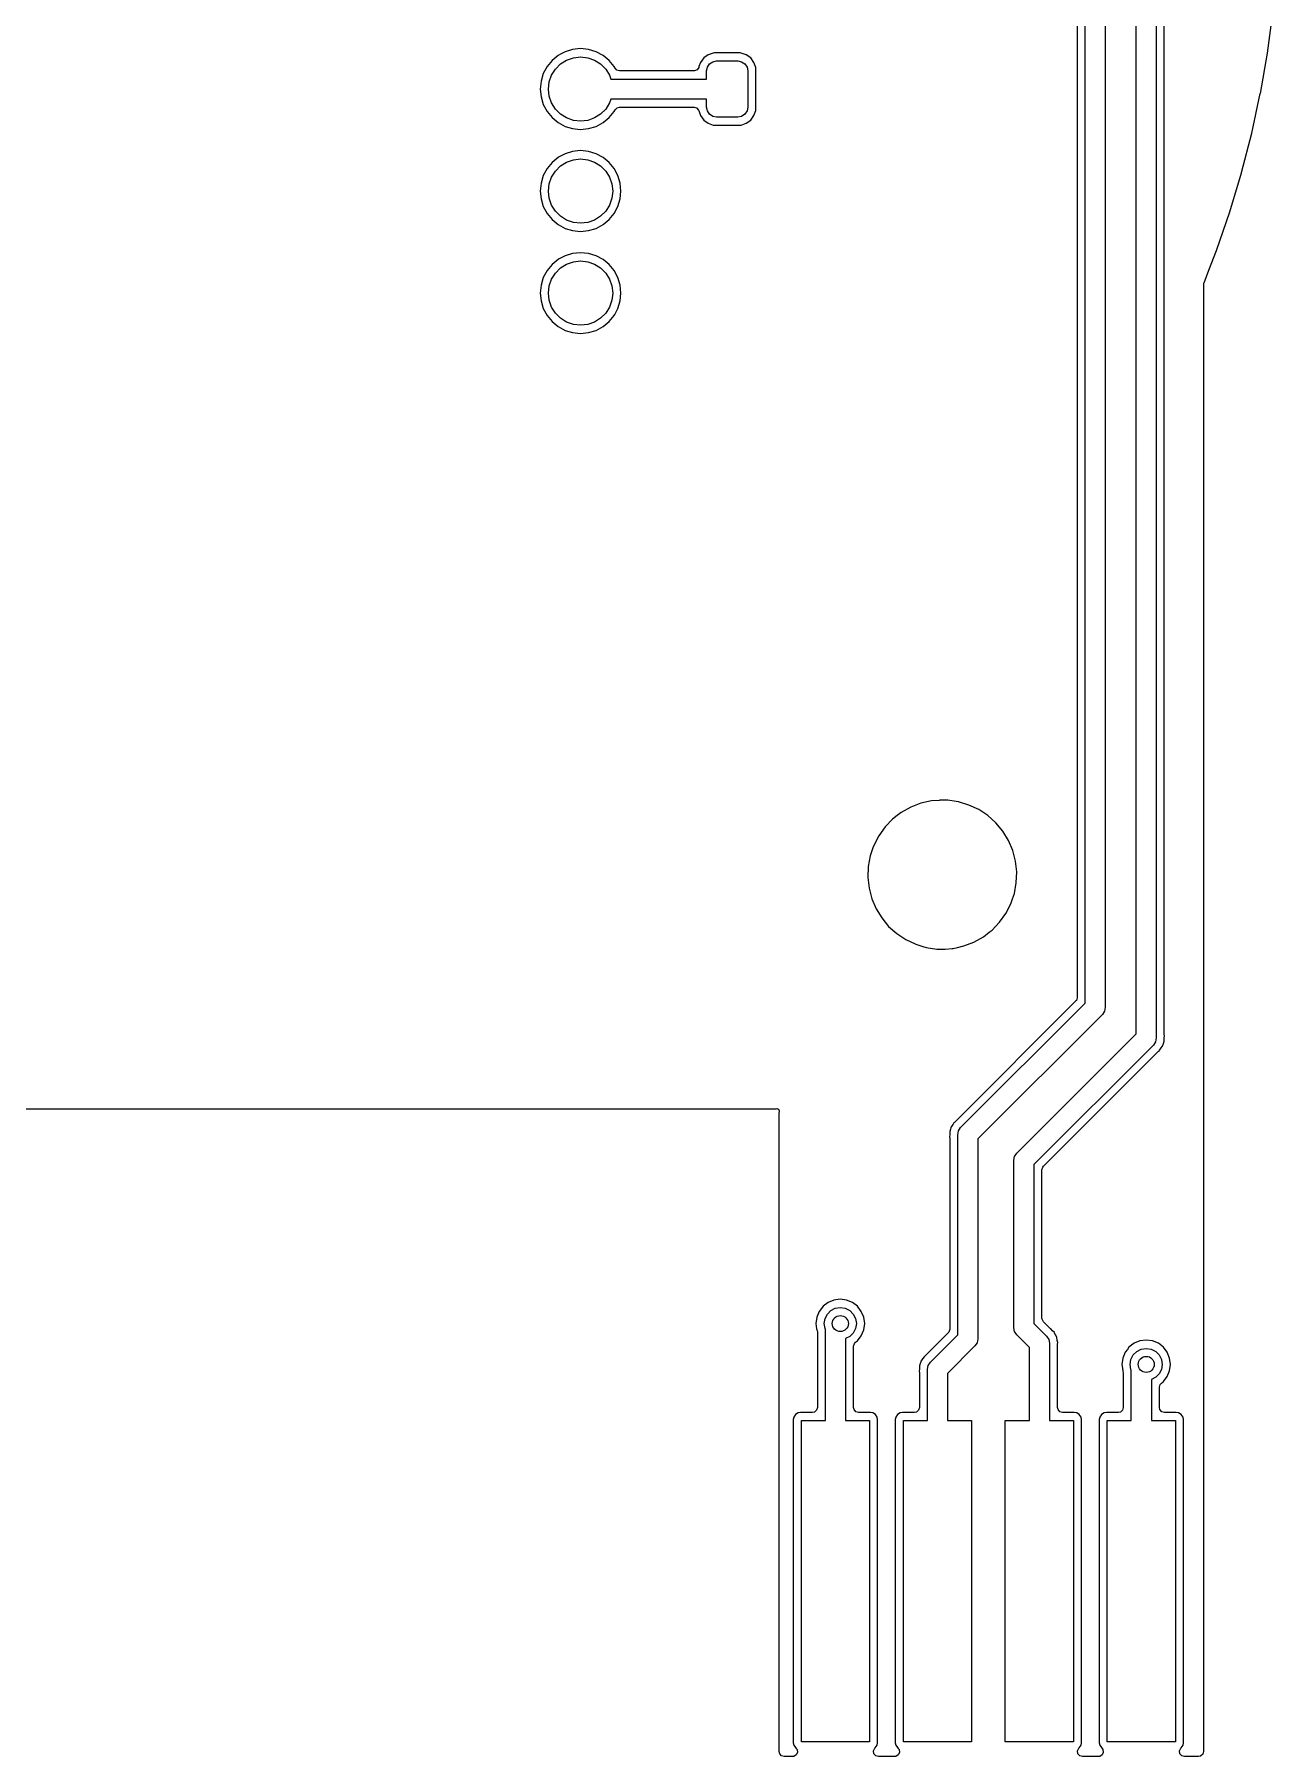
# Model space of a CAD drawing. Extents: x -3.95 to 1.03, y -1.83 to 1.03.
# Drawn here: x -2.69 to -1.476, y -1.834 to -0.147 of the extents above; entities that cross this region are included whole.
import ezdxf

# ---------------------------------------------------------------- set-up
doc = ezdxf.new("R2010")
doc.units = 0
doc.header["$MEASUREMENT"] = 0
doc.layers.add('BLACK', color=7, linetype='CONTINUOUS')

msp = doc.modelspace()

# ---------------------------------------------------------------- linework, layer by layer
at = {"layer": 'BLACK', "linetype": 'CONTINUOUS'}
for p, q in [((-1.6402, 0.0141), (-1.6402, -1.1)), ((-1.6098, -1.1259), (-1.6098, 0.0141)), ((-1.6677, -0.0153), (-1.6677, -1.0906)), ((-1.6598, -1.0959), (-1.6598, -0.0026)), ((-1.5902, -0.0026), (-1.5902, -1.13)), ((-1.5823, -1.127), (-1.5823, -0.0153)), ((-1.4761, -0.1253), (-1.4815, -0.1648)), ((-2.1767, -0.1671), (-2.1827, -0.172)), ((-2.1745, -0.1659), (-2.1767, -0.1671)), ((-2.1699, -0.1634), (-2.1745, -0.1659)), ((-2.1625, -0.1612), (-2.1699, -0.1634)), ((-2.1547, -0.1604), (-2.1625, -0.1612)), ((-2.1617, -0.1693), (-2.1547, -0.1685)), ((-2.147, -0.1612), (-2.1547, -0.1604)), ((-2.1547, -0.1685), (-2.1477, -0.1693)), ((-2.1396, -0.1634), (-2.147, -0.1612)), ((-2.1327, -0.1671), (-2.1396, -0.1634)), ((-2.1267, -0.172), (-2.1327, -0.1671)), ((-2.0296, -0.1664), (-2.0339, -0.1696)), ((-2.0246, -0.1647), (-2.0296, -0.1664)), ((-2.0235, -0.1646), (-2.0246, -0.1647)), ((-2.0234, -0.1645), (-2.0235, -0.1646)), ((-2.0235, -0.1646), (-2.0235, -0.1646)), ((-1.9985, -0.1645), (-2.0234, -0.1645)), ((-1.9983, -0.1646), (-1.9985, -0.1645)), ((-1.9973, -0.1647), (-1.9983, -0.1646)), ((-1.9983, -0.1646), (-1.9983, -0.1646)), ((-1.9922, -0.1664), (-1.9973, -0.1647)), ((-1.9879, -0.1696), (-1.9922, -0.1664)), ((-1.4815, -0.165), (-1.4884, -0.2043)), ((-1.4815, -0.1648), (-1.4815, -0.165)), ((-2.1913, -0.1849), (-2.1935, -0.1923)), ((-2.1876, -0.178), (-2.1913, -0.1849)), ((-2.1827, -0.172), (-2.1876, -0.178)), ((-2.1831, -0.1863), (-2.1793, -0.1804)), ((-2.1793, -0.1804), (-2.1744, -0.1754)), ((-2.1744, -0.1754), (-2.1684, -0.1716)), ((-2.1684, -0.1716), (-2.1617, -0.1693)), ((-2.1477, -0.1693), (-2.1411, -0.1716)), ((-2.1411, -0.1716), (-2.1351, -0.1754)), ((-2.1351, -0.1754), (-2.1301, -0.1804)), ((-2.1301, -0.1804), (-2.1263, -0.1863)), ((-2.1218, -0.178), (-2.1267, -0.172)), ((-2.1209, -0.1797), (-2.1218, -0.178)), ((-2.1193, -0.1815), (-2.1209, -0.1797)), ((-2.1166, -0.1823), (-2.1193, -0.1815)), ((-2.0435, -0.1823), (-2.1166, -0.1823)), ((-2.0431, -0.1822), (-2.0435, -0.1823)), ((-2.0405, -0.1812), (-2.0431, -0.1822)), ((-2.0389, -0.179), (-2.0405, -0.1812)), ((-2.0386, -0.178), (-2.0389, -0.179)), ((-2.0371, -0.1739), (-2.0386, -0.178)), ((-2.0339, -0.1696), (-2.0371, -0.1739)), ((-2.0371, -0.1739), (-2.0371, -0.1739)), ((-2.0311, -0.1823), (-2.0303, -0.1785)), ((-2.0311, -0.1902), (-2.0311, -0.1823)), ((-2.0303, -0.1785), (-2.0282, -0.1753)), ((-2.0282, -0.1753), (-2.025, -0.1732)), ((-2.025, -0.1732), (-2.0213, -0.1724)), ((-2.0213, -0.1724), (-2.0006, -0.1724)), ((-2.0006, -0.1724), (-1.9968, -0.1732)), ((-1.9968, -0.1732), (-1.9936, -0.1753)), ((-1.9936, -0.1753), (-1.9915, -0.1785)), ((-1.9915, -0.1785), (-1.9908, -0.1823)), ((-1.9908, -0.1823), (-1.9908, -0.2177)), ((-1.9847, -0.1739), (-1.9879, -0.1696)), ((-1.983, -0.1789), (-1.9847, -0.1739)), ((-1.9829, -0.18), (-1.983, -0.1789)), ((-1.9829, -0.1801), (-1.9829, -0.18)), ((-1.9829, -0.18), (-1.9829, -0.18)), ((-1.9829, -0.2199), (-1.9829, -0.1801)), ((-2.1935, -0.1923), (-2.1943, -0.2)), ((-2.1943, -0.2), (-2.1935, -0.2077)), ((-2.1862, -0.2), (-2.1854, -0.193)), ((-2.1854, -0.207), (-2.1862, -0.2)), ((-2.1854, -0.193), (-2.1831, -0.1863)), ((-2.1263, -0.1863), (-2.125, -0.1902)), ((-2.125, -0.1902), (-2.0311, -0.1902)), ((-2.1935, -0.2077), (-2.1913, -0.2151)), ((-2.1913, -0.2151), (-2.1876, -0.222)), ((-2.1831, -0.2137), (-2.1854, -0.207)), ((-2.1793, -0.2196), (-2.1831, -0.2137)), ((-2.1263, -0.2137), (-2.1301, -0.2196)), ((-2.125, -0.2098), (-2.1263, -0.2137)), ((-2.0311, -0.2098), (-2.125, -0.2098)), ((-2.1209, -0.2203), (-2.119, -0.2184)), ((-2.119, -0.2184), (-2.1166, -0.2177)), ((-2.1166, -0.2177), (-2.0435, -0.2177)), ((-2.0435, -0.2177), (-2.0409, -0.2185)), ((-2.0409, -0.2185), (-2.0391, -0.2206)), ((-2.0311, -0.2177), (-2.0311, -0.2098)), ((-2.0303, -0.2215), (-2.0311, -0.2177)), ((-1.9908, -0.2177), (-1.9915, -0.2215)), ((-1.4885, -0.2045), (-1.4969, -0.2434)), ((-1.4884, -0.2043), (-1.4885, -0.2045)), ((-2.1876, -0.222), (-2.1827, -0.228)), ((-2.1827, -0.228), (-2.1767, -0.2329)), ((-2.1744, -0.2246), (-2.1793, -0.2196)), ((-2.1767, -0.2329), (-2.1699, -0.2366)), ((-2.1684, -0.2284), (-2.1744, -0.2246)), ((-2.1617, -0.2307), (-2.1684, -0.2284)), ((-2.1547, -0.2315), (-2.1617, -0.2307)), ((-2.1477, -0.2307), (-2.1547, -0.2315)), ((-2.1411, -0.2284), (-2.1477, -0.2307)), ((-2.1351, -0.2246), (-2.1411, -0.2284)), ((-2.1396, -0.2366), (-2.1327, -0.2329)), ((-2.1301, -0.2196), (-2.1351, -0.2246)), ((-2.1327, -0.2329), (-2.1267, -0.228)), ((-2.1267, -0.228), (-2.1218, -0.222)), ((-2.1218, -0.222), (-2.1209, -0.2203)), ((-2.0391, -0.2206), (-2.0389, -0.221)), ((-2.0389, -0.221), (-2.0389, -0.2211)), ((-2.0389, -0.2211), (-2.0389, -0.2211)), ((-2.0389, -0.2211), (-2.0371, -0.2261)), ((-2.0371, -0.2261), (-2.0371, -0.2261)), ((-2.0371, -0.2261), (-2.0339, -0.2304)), ((-2.0339, -0.2304), (-2.0296, -0.2336)), ((-2.0282, -0.2247), (-2.0303, -0.2215)), ((-2.0296, -0.2336), (-2.0296, -0.2336)), ((-2.0296, -0.2336), (-2.0296, -0.2336)), ((-2.0296, -0.2336), (-2.0246, -0.2353)), ((-2.025, -0.2268), (-2.0282, -0.2247)), ((-2.0213, -0.2276), (-2.025, -0.2268)), ((-2.0246, -0.2353), (-2.0234, -0.2355)), ((-2.0234, -0.2355), (-2.0233, -0.2355)), ((-2.0233, -0.2355), (-1.9986, -0.2355)), ((-2.0006, -0.2276), (-2.0213, -0.2276)), ((-1.9968, -0.2268), (-2.0006, -0.2276)), ((-1.9986, -0.2355), (-1.9985, -0.2355)), ((-1.9985, -0.2355), (-1.9973, -0.2353)), ((-1.9973, -0.2353), (-1.9922, -0.2336)), ((-1.9936, -0.2247), (-1.9968, -0.2268)), ((-1.9915, -0.2215), (-1.9936, -0.2247)), ((-1.9922, -0.2336), (-1.9879, -0.2304)), ((-1.9922, -0.2336), (-1.9922, -0.2336)), ((-1.9879, -0.2304), (-1.9847, -0.2261)), ((-1.9847, -0.2261), (-1.983, -0.2211)), ((-1.983, -0.2211), (-1.9829, -0.22)), ((-1.9829, -0.22), (-1.9829, -0.2199)), ((-1.9829, -0.22), (-1.9829, -0.22)), ((-2.1699, -0.2366), (-2.1625, -0.2388)), ((-2.1625, -0.2388), (-2.1547, -0.2396)), ((-2.1547, -0.2396), (-2.147, -0.2388)), ((-2.147, -0.2388), (-2.1396, -0.2366)), ((-1.4969, -0.2436), (-1.5069, -0.2822)), ((-1.4969, -0.2434), (-1.4969, -0.2436)), ((-2.1767, -0.2671), (-2.1827, -0.272)), ((-2.1758, -0.2666), (-2.1767, -0.2671)), ((-2.1699, -0.2634), (-2.1758, -0.2666)), ((-2.1625, -0.2612), (-2.1699, -0.2634)), ((-2.1684, -0.2716), (-2.1617, -0.2693)), ((-2.1547, -0.2604), (-2.1625, -0.2612)), ((-2.1617, -0.2693), (-2.1547, -0.2685)), ((-2.147, -0.2612), (-2.1547, -0.2604)), ((-2.1547, -0.2685), (-2.1477, -0.2693)), ((-2.1477, -0.2693), (-2.1411, -0.2716)), ((-2.1396, -0.2634), (-2.147, -0.2612)), ((-2.1327, -0.2671), (-2.1396, -0.2634)), ((-2.1267, -0.272), (-2.1327, -0.2671)), ((-2.1913, -0.2849), (-2.1935, -0.2923)), ((-2.1876, -0.278), (-2.1913, -0.2849)), ((-2.1827, -0.272), (-2.1876, -0.278)), ((-2.1854, -0.293), (-2.1831, -0.2863)), ((-2.1831, -0.2863), (-2.1793, -0.2804)), ((-2.1793, -0.2804), (-2.1744, -0.2754)), ((-2.1744, -0.2754), (-2.1684, -0.2716)), ((-2.1411, -0.2716), (-2.1351, -0.2754)), ((-2.1351, -0.2754), (-2.1301, -0.2804)), ((-2.1301, -0.2804), (-2.1263, -0.2863)), ((-2.1218, -0.278), (-2.1267, -0.272)), ((-2.1263, -0.2863), (-2.124, -0.293)), ((-2.1182, -0.2849), (-2.1218, -0.278)), ((-2.1159, -0.2923), (-2.1182, -0.2849)), ((-1.5069, -0.2824), (-1.5184, -0.3206)), ((-1.5069, -0.2822), (-1.5069, -0.2824)), ((-2.1935, -0.2923), (-2.1943, -0.3)), ((-2.1943, -0.3), (-2.1935, -0.3077)), ((-2.1862, -0.3), (-2.1854, -0.293)), ((-2.1854, -0.307), (-2.1862, -0.3)), ((-2.124, -0.293), (-2.1232, -0.3)), ((-2.1232, -0.3), (-2.124, -0.307)), ((-2.1151, -0.3), (-2.1159, -0.2923)), ((-2.1159, -0.3077), (-2.1151, -0.3)), ((-2.1935, -0.3077), (-2.1913, -0.3151)), ((-2.1913, -0.3151), (-2.1876, -0.322)), ((-2.1831, -0.3137), (-2.1854, -0.307)), ((-2.1793, -0.3196), (-2.1831, -0.3137)), ((-2.1744, -0.3246), (-2.1793, -0.3196)), ((-2.1301, -0.3196), (-2.1351, -0.3246)), ((-2.1263, -0.3137), (-2.1301, -0.3196)), ((-2.124, -0.307), (-2.1263, -0.3137)), ((-2.1218, -0.322), (-2.1182, -0.3151)), ((-2.1182, -0.3151), (-2.1159, -0.3077)), ((-2.1182, -0.3151), (-2.1182, -0.3151)), ((-1.5184, -0.3206), (-1.5184, -0.3208)), ((-2.1876, -0.322), (-2.1827, -0.328)), ((-2.1827, -0.328), (-2.1767, -0.3329)), ((-2.1767, -0.3329), (-2.1699, -0.3366)), ((-2.1684, -0.3284), (-2.1744, -0.3246)), ((-2.1699, -0.3366), (-2.1625, -0.3388)), ((-2.1617, -0.3307), (-2.1684, -0.3284)), ((-2.1547, -0.3315), (-2.1617, -0.3307)), ((-2.1477, -0.3307), (-2.1547, -0.3315)), ((-2.1411, -0.3284), (-2.1477, -0.3307)), ((-2.147, -0.3388), (-2.1396, -0.3366)), ((-2.1351, -0.3246), (-2.1411, -0.3284)), ((-2.1396, -0.3366), (-2.1327, -0.3329)), ((-2.1327, -0.3329), (-2.1267, -0.328)), ((-2.1267, -0.328), (-2.1218, -0.322)), ((-1.5184, -0.3208), (-1.5313, -0.3585)), ((-2.1625, -0.3388), (-2.1547, -0.3396)), ((-2.1547, -0.3396), (-2.147, -0.3388)), ((-2.1767, -0.3671), (-2.1827, -0.372)), ((-2.1758, -0.3666), (-2.1767, -0.3671)), ((-2.1699, -0.3634), (-2.1758, -0.3666)), ((-2.1625, -0.3612), (-2.1699, -0.3634)), ((-2.1684, -0.3716), (-2.1617, -0.3693)), ((-2.1547, -0.3604), (-2.1625, -0.3612)), ((-2.1617, -0.3693), (-2.1547, -0.3685)), ((-2.147, -0.3612), (-2.1547, -0.3604)), ((-2.1547, -0.3685), (-2.1477, -0.3693)), ((-2.1477, -0.3693), (-2.1411, -0.3716)), ((-2.1396, -0.3634), (-2.147, -0.3612)), ((-2.1327, -0.3671), (-2.1396, -0.3634)), ((-2.1267, -0.372), (-2.1327, -0.3671)), ((-1.5314, -0.3587), (-1.5389, -0.378)), ((-1.5313, -0.3585), (-1.5314, -0.3587)), ((-2.1913, -0.3849), (-2.1935, -0.3923)), ((-2.1876, -0.378), (-2.1913, -0.3849)), ((-2.1827, -0.372), (-2.1876, -0.378)), ((-2.1854, -0.393), (-2.1831, -0.3863)), ((-2.1831, -0.3863), (-2.1793, -0.3804)), ((-2.1793, -0.3804), (-2.1744, -0.3754)), ((-2.1744, -0.3754), (-2.1684, -0.3716)), ((-2.1411, -0.3716), (-2.1351, -0.3754)), ((-2.1351, -0.3754), (-2.1301, -0.3804)), ((-2.1301, -0.3804), (-2.1263, -0.3863)), ((-2.1218, -0.378), (-2.1267, -0.372)), ((-2.1263, -0.3863), (-2.124, -0.393)), ((-2.1182, -0.3849), (-2.1218, -0.378)), ((-2.1159, -0.3923), (-2.1182, -0.3849)), ((-1.5389, -0.378), (-1.5436, -0.3902)), ((-2.1935, -0.3923), (-2.1943, -0.4)), ((-2.1943, -0.4), (-2.1935, -0.4077)), ((-2.1862, -0.4), (-2.1854, -0.393)), ((-2.1854, -0.407), (-2.1862, -0.4)), ((-2.124, -0.393), (-2.1232, -0.4)), ((-2.1232, -0.4), (-2.124, -0.407)), ((-2.1151, -0.4), (-2.1159, -0.3923)), ((-2.1159, -0.4077), (-2.1151, -0.4)), ((-1.5437, -0.3906), (-1.5438, -0.3907)), ((-1.5438, -0.3907), (-1.5438, -0.3907)), ((-1.5438, -0.3907), (-1.5438, -0.3907)), ((-1.5438, -0.3907), (-1.5437, -0.391)), ((-1.5436, -0.3903), (-1.5437, -0.3906)), ((-1.5437, -0.3906), (-1.5437, -0.3906)), ((-1.5437, -0.391), (-1.5437, -0.3911)), ((-1.5437, -0.3911), (-1.5437, -1.8295)), ((-1.5436, -0.3902), (-1.5436, -0.3903)), ((-2.1935, -0.4077), (-2.1913, -0.4151)), ((-2.1913, -0.4151), (-2.1876, -0.422)), ((-2.1831, -0.4137), (-2.1854, -0.407)), ((-2.1793, -0.4196), (-2.1831, -0.4137)), ((-2.1744, -0.4246), (-2.1793, -0.4196)), ((-2.1301, -0.4196), (-2.1351, -0.4246)), ((-2.1263, -0.4137), (-2.1301, -0.4196)), ((-2.124, -0.407), (-2.1263, -0.4137)), ((-2.1218, -0.422), (-2.1213, -0.4211)), ((-2.1213, -0.4211), (-2.1182, -0.4151)), ((-2.1182, -0.4151), (-2.1159, -0.4077)), ((-2.1876, -0.422), (-2.1827, -0.428)), ((-2.1827, -0.428), (-2.1767, -0.4329)), ((-2.1767, -0.4329), (-2.1699, -0.4366)), ((-2.1684, -0.4284), (-2.1744, -0.4246)), ((-2.1699, -0.4366), (-2.1625, -0.4388)), ((-2.1617, -0.4307), (-2.1684, -0.4284)), ((-2.1625, -0.4388), (-2.1547, -0.4396)), ((-2.1547, -0.4315), (-2.1617, -0.4307)), ((-2.1477, -0.4307), (-2.1547, -0.4315)), ((-2.1547, -0.4396), (-2.147, -0.4388)), ((-2.1411, -0.4284), (-2.1477, -0.4307)), ((-2.147, -0.4388), (-2.1396, -0.4366)), ((-2.1351, -0.4246), (-2.1411, -0.4284)), ((-2.1396, -0.4366), (-2.1327, -0.4329)), ((-2.1327, -0.4329), (-2.1267, -0.428)), ((-2.1267, -0.428), (-2.1218, -0.422)), ((-1.8403, -0.9091), (-1.8443, -0.9122)), ((-1.831, -0.9039), (-1.8403, -0.9091)), ((-1.8211, -0.9), (-1.831, -0.9039)), ((-1.8106, -0.8977), (-1.8211, -0.9)), ((-1.8211, -0.9), (-1.8211, -0.9)), ((-1.8211, -0.9), (-1.8211, -0.9)), ((-1.8028, -0.8972), (-1.8106, -0.8977)), ((-1.8027, -0.8971), (-1.8028, -0.8972)), ((-1.8028, -0.8972), (-1.8028, -0.8972)), ((-1.7947, -0.8971), (-1.8027, -0.8971)), ((-1.7863, -0.8984), (-1.7947, -0.8971)), ((-1.7841, -0.8987), (-1.7863, -0.8984)), ((-1.7739, -0.9018), (-1.7841, -0.8987)), ((-1.7643, -0.9063), (-1.7739, -0.9018)), ((-1.7553, -0.9122), (-1.7643, -0.9063)), ((-1.8561, -0.9233), (-1.8623, -0.9319)), ((-1.8487, -0.9156), (-1.8561, -0.9233)), ((-1.8443, -0.9122), (-1.8487, -0.9156)), ((-1.8487, -0.9156), (-1.8487, -0.9156)), ((-1.8487, -0.9156), (-1.8487, -0.9156)), ((-1.7474, -0.9193), (-1.7553, -0.9122)), ((-1.7406, -0.9275), (-1.7474, -0.9193)), ((-1.735, -0.9366), (-1.7406, -0.9275)), ((-1.868, -0.9436), (-1.8707, -0.9515)), ((-1.8672, -0.9414), (-1.868, -0.9436)), ((-1.8623, -0.9319), (-1.8672, -0.9414)), ((-1.7309, -0.9464), (-1.735, -0.9366)), ((-1.8726, -0.962), (-1.873, -0.9727)), ((-1.8716, -0.9567), (-1.8726, -0.962)), ((-1.8707, -0.9515), (-1.8716, -0.9567)), ((-1.7282, -0.9567), (-1.7309, -0.9464)), ((-1.727, -0.9673), (-1.7282, -0.9567)), ((-1.873, -0.9727), (-1.8718, -0.9833)), ((-1.7293, -0.9885), (-1.7274, -0.978)), ((-1.7274, -0.978), (-1.727, -0.9673)), ((-1.8718, -0.9833), (-1.8691, -0.9936)), ((-1.8691, -0.9936), (-1.865, -1.0034)), ((-1.7328, -0.9986), (-1.7311, -0.9936)), ((-1.7311, -0.9936), (-1.7293, -0.9885)), ((-1.865, -1.0034), (-1.8594, -1.0125)), ((-1.8594, -1.0125), (-1.8526, -1.0207)), ((-1.7438, -1.0167), (-1.7376, -1.008)), ((-1.7376, -1.008), (-1.7328, -0.9986)), ((-1.8526, -1.0207), (-1.8446, -1.0278)), ((-1.8446, -1.0278), (-1.8357, -1.0337)), ((-1.7597, -1.0309), (-1.7539, -1.0265)), ((-1.7539, -1.0265), (-1.7512, -1.0244)), ((-1.7512, -1.0244), (-1.7477, -1.0207)), ((-1.7477, -1.0207), (-1.7438, -1.0167)), ((-1.8357, -1.0337), (-1.8267, -1.0379)), ((-1.8267, -1.0379), (-1.8261, -1.0382)), ((-1.8261, -1.0382), (-1.8192, -1.0403)), ((-1.8192, -1.0403), (-1.8159, -1.0413)), ((-1.8159, -1.0413), (-1.8053, -1.0429)), ((-1.8053, -1.0429), (-1.8053, -1.0429)), ((-1.8053, -1.0429), (-1.7974, -1.0429)), ((-1.7974, -1.0429), (-1.7973, -1.0429)), ((-1.7973, -1.0429), (-1.7902, -1.0423)), ((-1.7902, -1.0423), (-1.7894, -1.0423)), ((-1.7894, -1.0423), (-1.785, -1.0413)), ((-1.785, -1.0413), (-1.779, -1.0399)), ((-1.779, -1.0399), (-1.769, -1.0361)), ((-1.769, -1.0361), (-1.7597, -1.0309)), ((-1.6692, -1.0941), (-1.7866, -1.2116)), ((-1.782, -1.218), (-1.6598, -1.0959)), ((-1.6685, -1.0933), (-1.6692, -1.0941)), ((-1.6677, -1.0906), (-1.6685, -1.0933)), ((-1.643, -1.107), (-1.7652, -1.2291)), ((-1.6409, -1.1038), (-1.643, -1.107)), ((-1.6402, -1.1), (-1.6409, -1.1038)), ((-1.727, -1.243), (-1.6098, -1.1259)), ((-1.5902, -1.13), (-1.5909, -1.1338)), ((-1.5902, -1.13), (-1.5902, -1.13)), ((-1.5822, -1.1278), (-1.5823, -1.127)), ((-1.5823, -1.1302), (-1.5822, -1.1278)), ((-1.5823, -1.1304), (-1.5823, -1.1302)), ((-1.5823, -1.1329), (-1.5823, -1.1304)), ((-1.593, -1.137), (-1.7102, -1.2541)), ((-1.7008, -1.2559), (-1.5884, -1.1434)), ((-1.5909, -1.1338), (-1.593, -1.137)), ((-1.5884, -1.1434), (-1.5879, -1.1431)), ((-1.5879, -1.1431), (-1.587, -1.1423)), ((-1.587, -1.1423), (-1.5869, -1.1422)), ((-1.5869, -1.1422), (-1.5856, -1.1403)), ((-1.5856, -1.1403), (-1.5855, -1.1402)), ((-1.5855, -1.1402), (-1.584, -1.1382)), ((-1.584, -1.1382), (-1.5839, -1.138)), ((-1.5839, -1.138), (-1.5832, -1.1356)), ((-1.5832, -1.1356), (-1.5831, -1.1355)), ((-1.5831, -1.1355), (-1.5823, -1.1331)), ((-1.5823, -1.1331), (-1.5823, -1.1329)), ((-1.9632, -1.1999), (-3.1475, -1.1999)), ((-1.9624, -1.1997), (-1.9632, -1.1999)), ((-1.9619, -1.1997), (-1.9624, -1.1997)), ((-1.9614, -1.1999), (-1.9619, -1.1997)), ((-1.9619, -1.1997), (-1.9619, -1.1997)), ((-1.9603, -1.2003), (-1.9614, -1.1999)), ((-1.9614, -1.1999), (-1.9614, -1.1999)), ((-1.9597, -1.2019), (-1.9603, -1.2003)), ((-1.9599, -1.2032), (-1.9597, -1.2024)), ((-1.9599, -1.8295), (-1.9599, -1.2032)), ((-1.9597, -1.2024), (-1.9597, -1.2019)), ((-1.7895, -1.2148), (-1.791, -1.2168)), ((-1.7894, -1.2147), (-1.7895, -1.2148)), ((-1.7886, -1.2134), (-1.7894, -1.2147)), ((-1.7881, -1.2128), (-1.7886, -1.2134)), ((-1.7871, -1.2119), (-1.7881, -1.2128)), ((-1.7866, -1.2116), (-1.7871, -1.2119)), ((-1.7927, -1.2248), (-1.7928, -1.2272)), ((-1.7928, -1.2272), (-1.7927, -1.228)), ((-1.7919, -1.2195), (-1.7927, -1.2219)), ((-1.7927, -1.2219), (-1.7927, -1.2221)), ((-1.7927, -1.2221), (-1.7927, -1.2246)), ((-1.7927, -1.2246), (-1.7927, -1.2248)), ((-1.7927, -1.228), (-1.7927, -1.4156)), ((-1.7918, -1.2194), (-1.7919, -1.2195)), ((-1.7915, -1.2182), (-1.7918, -1.2194)), ((-1.7912, -1.2172), (-1.7915, -1.2182)), ((-1.7911, -1.217), (-1.7912, -1.2172)), ((-1.7912, -1.2172), (-1.7912, -1.2172)), ((-1.791, -1.2168), (-1.7911, -1.217)), ((-1.7848, -1.225), (-1.7841, -1.2212)), ((-1.7848, -1.4209), (-1.7848, -1.225)), ((-1.7841, -1.2212), (-1.782, -1.218)), ((-1.782, -1.218), (-1.782, -1.218)), ((-1.7652, -1.2291), (-1.7652, -1.425)), ((-1.7298, -1.25), (-1.7291, -1.2462)), ((-1.7291, -1.2462), (-1.727, -1.243)), ((-1.7298, -1.4141), (-1.7298, -1.25)), ((-1.7102, -1.2541), (-1.7102, -1.41)), ((-1.7023, -1.2594), (-1.7015, -1.2567)), ((-1.7023, -1.4047), (-1.7023, -1.2594)), ((-1.7015, -1.2567), (-1.7008, -1.2559)), ((-1.9206, -1.3981), (-1.923, -1.4038)), ((-1.9184, -1.3951), (-1.9206, -1.3981)), ((-1.9169, -1.3931), (-1.9184, -1.3951)), ((-1.9119, -1.3894), (-1.9169, -1.3931)), ((-1.915, -1.4051), (-1.9127, -1.4007)), ((-1.9127, -1.4007), (-1.9093, -1.3973)), ((-1.9062, -1.387), (-1.9119, -1.3894)), ((-1.9093, -1.3973), (-1.9049, -1.395)), ((-1.9, -1.3861), (-1.9062, -1.387)), ((-1.9049, -1.395), (-1.9, -1.3942)), ((-1.8938, -1.387), (-1.9, -1.3861)), ((-1.9, -1.3942), (-1.8951, -1.395)), ((-1.8951, -1.395), (-1.8907, -1.3973)), ((-1.8881, -1.3894), (-1.8938, -1.387)), ((-1.8907, -1.3973), (-1.8873, -1.4007)), ((-1.8831, -1.3931), (-1.8881, -1.3894)), ((-1.8873, -1.4007), (-1.885, -1.4051)), ((-1.8794, -1.3981), (-1.8831, -1.3931)), ((-1.877, -1.4038), (-1.8794, -1.3981)), ((-1.923, -1.4038), (-1.9239, -1.41)), ((-1.9239, -1.41), (-1.9232, -1.4152)), ((-1.9232, -1.4152), (-1.923, -1.4162)), ((-1.923, -1.4162), (-1.9228, -1.4167)), ((-1.9228, -1.4167), (-1.9225, -1.4185)), ((-1.9158, -1.41), (-1.915, -1.4051)), ((-1.915, -1.4149), (-1.9158, -1.41)), ((-1.9146, -1.4157), (-1.915, -1.4149)), ((-1.9146, -1.505), (-1.9146, -1.4157)), ((-1.885, -1.4149), (-1.8873, -1.4193)), ((-1.885, -1.4051), (-1.8842, -1.41)), ((-1.8842, -1.41), (-1.885, -1.4149)), ((-1.8794, -1.4219), (-1.877, -1.4162)), ((-1.8761, -1.41), (-1.877, -1.4038)), ((-1.877, -1.4162), (-1.8761, -1.41)), ((-1.7927, -1.4156), (-1.7935, -1.4183)), ((-1.7291, -1.4178), (-1.7298, -1.4141)), ((-1.7102, -1.41), (-1.6978, -1.4224)), ((-1.7022, -1.4057), (-1.7023, -1.4047)), ((-1.7008, -1.4082), (-1.7022, -1.4057)), ((-1.6975, -1.4115), (-1.7008, -1.4082)), ((-1.6943, -1.4147), (-1.6975, -1.4115)), ((-1.6937, -1.4151), (-1.6943, -1.4147)), ((-1.692, -1.417), (-1.6937, -1.4151)), ((-1.6919, -1.4171), (-1.692, -1.417)), ((-1.6901, -1.4189), (-1.6919, -1.4171)), ((-1.9225, -1.4185), (-1.9225, -1.4922)), ((-1.8907, -1.4227), (-1.8949, -1.4248)), ((-1.8949, -1.4248), (-1.8949, -1.505)), ((-1.8873, -1.4193), (-1.8907, -1.4227)), ((-1.887, -1.4322), (-1.8862, -1.4296)), ((-1.887, -1.4922), (-1.887, -1.4322)), ((-1.8862, -1.4296), (-1.8851, -1.4284)), ((-1.8851, -1.4284), (-1.8841, -1.4276)), ((-1.8841, -1.4276), (-1.8831, -1.4269)), ((-1.8831, -1.4269), (-1.8794, -1.4219)), ((-1.7942, -1.4191), (-1.8164, -1.4413)), ((-1.8117, -1.4478), (-1.7848, -1.4209)), ((-1.768, -1.432), (-1.7949, -1.4588)), ((-1.7935, -1.4183), (-1.7942, -1.4191)), ((-1.7659, -1.4288), (-1.768, -1.432)), ((-1.7652, -1.425), (-1.7659, -1.4288)), ((-1.727, -1.421), (-1.7291, -1.4178)), ((-1.7146, -1.4334), (-1.727, -1.421)), ((-1.7146, -1.505), (-1.7146, -1.4334)), ((-1.6978, -1.4224), (-1.6956, -1.4256)), ((-1.6956, -1.4256), (-1.6949, -1.4293)), ((-1.6949, -1.4293), (-1.6949, -1.4293)), ((-1.6949, -1.4293), (-1.6949, -1.505)), ((-1.69, -1.419), (-1.6901, -1.4189)), ((-1.6889, -1.4213), (-1.69, -1.419)), ((-1.6888, -1.4214), (-1.6889, -1.4213)), ((-1.6877, -1.4236), (-1.6888, -1.4214)), ((-1.6876, -1.4238), (-1.6877, -1.4236)), ((-1.6872, -1.4263), (-1.6876, -1.4238)), ((-1.6872, -1.4265), (-1.6872, -1.4263)), ((-1.6868, -1.4287), (-1.6872, -1.4265)), ((-1.687, -1.4301), (-1.6868, -1.4287)), ((-1.687, -1.4306), (-1.687, -1.4301)), ((-1.687, -1.4922), (-1.687, -1.4306)), ((-1.6169, -1.4331), (-1.6185, -1.4353)), ((-1.6119, -1.4293), (-1.6169, -1.4331)), ((-1.6062, -1.427), (-1.6119, -1.4293)), ((-1.6, -1.4262), (-1.6062, -1.427)), ((-1.6049, -1.435), (-1.6, -1.4343)), ((-1.5938, -1.427), (-1.6, -1.4262)), ((-1.6, -1.4343), (-1.5951, -1.435)), ((-1.5881, -1.4293), (-1.5938, -1.427)), ((-1.5831, -1.4331), (-1.5881, -1.4293)), ((-1.5794, -1.4381), (-1.5831, -1.4331)), ((-1.8216, -1.4493), (-1.8224, -1.4516)), ((-1.8212, -1.4479), (-1.8216, -1.4491)), ((-1.8216, -1.4491), (-1.8216, -1.4493)), ((-1.8209, -1.4469), (-1.8212, -1.4479)), ((-1.8208, -1.4467), (-1.8209, -1.4469)), ((-1.8209, -1.4469), (-1.8209, -1.4469)), ((-1.8207, -1.4465), (-1.8208, -1.4467)), ((-1.8193, -1.4445), (-1.8207, -1.4465)), ((-1.8191, -1.4444), (-1.8193, -1.4445)), ((-1.8179, -1.4425), (-1.8191, -1.4444)), ((-1.8168, -1.4417), (-1.8179, -1.4425)), ((-1.8164, -1.4413), (-1.8168, -1.4417)), ((-1.8146, -1.4547), (-1.8138, -1.451)), ((-1.8138, -1.451), (-1.8117, -1.4478)), ((-1.623, -1.4438), (-1.6239, -1.45)), ((-1.6239, -1.45), (-1.6236, -1.4518)), ((-1.6206, -1.4381), (-1.623, -1.4438)), ((-1.6185, -1.4353), (-1.6206, -1.4381)), ((-1.6158, -1.45), (-1.615, -1.4451)), ((-1.615, -1.4549), (-1.6158, -1.45)), ((-1.615, -1.4451), (-1.6127, -1.4407)), ((-1.6127, -1.4407), (-1.6093, -1.4373)), ((-1.6093, -1.4373), (-1.6049, -1.435)), ((-1.5951, -1.435), (-1.5907, -1.4373)), ((-1.5907, -1.4373), (-1.5873, -1.4407)), ((-1.5873, -1.4407), (-1.585, -1.4451)), ((-1.585, -1.4451), (-1.5842, -1.45)), ((-1.5842, -1.45), (-1.585, -1.4549)), ((-1.577, -1.4438), (-1.5794, -1.4381)), ((-1.5761, -1.45), (-1.577, -1.4438)), ((-1.577, -1.4562), (-1.5761, -1.45)), ((-1.8225, -1.4545), (-1.8226, -1.457)), ((-1.8226, -1.457), (-1.8225, -1.4577)), ((-1.8224, -1.4516), (-1.8225, -1.4518)), ((-1.8225, -1.4518), (-1.8225, -1.4543)), ((-1.8225, -1.4543), (-1.8225, -1.4545)), ((-1.8225, -1.4577), (-1.8225, -1.4922)), ((-1.8146, -1.505), (-1.8146, -1.4547)), ((-1.7949, -1.4588), (-1.7949, -1.505)), ((-1.6236, -1.4518), (-1.623, -1.4562)), ((-1.623, -1.4562), (-1.6228, -1.4567)), ((-1.6228, -1.4567), (-1.6225, -1.4585)), ((-1.6225, -1.4585), (-1.6225, -1.4922)), ((-1.6146, -1.4557), (-1.615, -1.4549)), ((-1.6146, -1.505), (-1.6146, -1.4557)), ((-1.5907, -1.4627), (-1.5949, -1.4648)), ((-1.5949, -1.4648), (-1.5949, -1.505)), ((-1.5873, -1.4593), (-1.5907, -1.4627)), ((-1.585, -1.4549), (-1.5873, -1.4593)), ((-1.5862, -1.4696), (-1.5851, -1.4684)), ((-1.5851, -1.4684), (-1.5833, -1.467)), ((-1.5833, -1.467), (-1.5831, -1.4669)), ((-1.5831, -1.4669), (-1.5794, -1.4619)), ((-1.5794, -1.4619), (-1.577, -1.4562)), ((-1.587, -1.4722), (-1.5862, -1.4696)), ((-1.587, -1.4922), (-1.587, -1.4722)), ((-1.9456, -1.5019), (-1.9461, -1.5042)), ((-1.9439, -1.4993), (-1.9456, -1.5019)), ((-1.9456, -1.5019), (-1.9456, -1.5019)), ((-1.9413, -1.4976), (-1.9439, -1.4993)), ((-1.939, -1.4971), (-1.9413, -1.4976)), ((-1.9273, -1.4971), (-1.939, -1.4971)), ((-1.9253, -1.4967), (-1.9273, -1.4971)), ((-1.9232, -1.4949), (-1.9253, -1.4967)), ((-1.9225, -1.4922), (-1.9232, -1.4949)), ((-1.8865, -1.4943), (-1.887, -1.4922)), ((-1.8847, -1.4964), (-1.8865, -1.4943)), ((-1.8821, -1.4971), (-1.8847, -1.4964)), ((-1.8705, -1.4971), (-1.8821, -1.4971)), ((-1.8682, -1.4976), (-1.8705, -1.4971)), ((-1.8705, -1.4971), (-1.8705, -1.4971)), ((-1.8656, -1.4993), (-1.8682, -1.4976)), ((-1.8638, -1.5019), (-1.8656, -1.4993)), ((-1.8634, -1.5042), (-1.8638, -1.5019)), ((-1.8456, -1.5019), (-1.8461, -1.5042)), ((-1.8439, -1.4993), (-1.8456, -1.5019)), ((-1.8456, -1.5019), (-1.8456, -1.5019)), ((-1.8413, -1.4976), (-1.8439, -1.4993)), ((-1.839, -1.4971), (-1.8413, -1.4976)), ((-1.8273, -1.4971), (-1.839, -1.4971)), ((-1.8253, -1.4967), (-1.8273, -1.4971)), ((-1.8232, -1.4949), (-1.8253, -1.4967)), ((-1.8225, -1.4922), (-1.8232, -1.4949)), ((-1.6865, -1.4943), (-1.687, -1.4922)), ((-1.6847, -1.4964), (-1.6865, -1.4943)), ((-1.6821, -1.4971), (-1.6847, -1.4964)), ((-1.6705, -1.4971), (-1.6821, -1.4971)), ((-1.6682, -1.4976), (-1.6705, -1.4971)), ((-1.6705, -1.4971), (-1.6705, -1.4971)), ((-1.6656, -1.4993), (-1.6682, -1.4976)), ((-1.6638, -1.5019), (-1.6656, -1.4993)), ((-1.6634, -1.5042), (-1.6638, -1.5019)), ((-1.6456, -1.5019), (-1.6461, -1.5042)), ((-1.6439, -1.4993), (-1.6456, -1.5019)), ((-1.6413, -1.4976), (-1.6439, -1.4993)), ((-1.639, -1.4971), (-1.6413, -1.4976)), ((-1.6273, -1.4971), (-1.639, -1.4971)), ((-1.6253, -1.4967), (-1.6273, -1.4971)), ((-1.6232, -1.4949), (-1.6253, -1.4967)), ((-1.6225, -1.4922), (-1.6232, -1.4949)), ((-1.5865, -1.4943), (-1.587, -1.4922)), ((-1.5848, -1.4964), (-1.5865, -1.4943)), ((-1.5821, -1.4971), (-1.5848, -1.4964)), ((-1.5705, -1.4971), (-1.5821, -1.4971)), ((-1.5682, -1.4976), (-1.5705, -1.4971)), ((-1.5705, -1.4971), (-1.5705, -1.4971)), ((-1.5656, -1.4993), (-1.5682, -1.4976)), ((-1.5638, -1.5019), (-1.5656, -1.4993)), ((-1.5634, -1.5042), (-1.5638, -1.5019)), ((-1.9461, -1.5042), (-1.9461, -1.8208)), ((-1.9382, -1.82), (-1.9382, -1.505)), ((-1.9382, -1.505), (-1.9146, -1.505)), ((-1.8949, -1.505), (-1.8713, -1.505)), ((-1.8713, -1.505), (-1.8713, -1.82)), ((-1.8634, -1.8208), (-1.8634, -1.5042)), ((-1.8461, -1.5042), (-1.8461, -1.8208)), ((-1.8382, -1.82), (-1.8382, -1.505)), ((-1.8382, -1.505), (-1.8146, -1.505)), ((-1.7949, -1.505), (-1.7713, -1.505)), ((-1.7713, -1.505), (-1.7713, -1.82)), ((-1.7382, -1.82), (-1.7382, -1.505)), ((-1.7382, -1.505), (-1.7146, -1.505)), ((-1.6949, -1.505), (-1.6713, -1.505)), ((-1.6713, -1.505), (-1.6713, -1.82)), ((-1.6634, -1.8208), (-1.6634, -1.5042)), ((-1.6461, -1.5042), (-1.6461, -1.8208)), ((-1.6382, -1.82), (-1.6382, -1.505)), ((-1.6382, -1.505), (-1.6146, -1.505)), ((-1.5949, -1.505), (-1.5713, -1.505)), ((-1.5713, -1.505), (-1.5713, -1.82)), ((-1.5634, -1.8208), (-1.5634, -1.5042)), ((-1.9461, -1.8208), (-1.9456, -1.8231)), ((-1.8713, -1.82), (-1.9382, -1.82)), ((-1.8638, -1.8231), (-1.8634, -1.8208)), ((-1.8461, -1.8208), (-1.8456, -1.8231)), ((-1.7713, -1.82), (-1.8382, -1.82)), ((-1.6713, -1.82), (-1.7382, -1.82)), ((-1.6638, -1.8231), (-1.6634, -1.8208)), ((-1.6461, -1.8208), (-1.6456, -1.8231)), ((-1.5713, -1.82), (-1.6382, -1.82)), ((-1.5638, -1.8231), (-1.5634, -1.8208)), ((-1.9594, -1.8316), (-1.9599, -1.8295)), ((-1.9576, -1.8336), (-1.9594, -1.8316)), ((-1.955, -1.8344), (-1.9576, -1.8336)), ((-1.9469, -1.8344), (-1.955, -1.8344)), ((-1.9456, -1.8342), (-1.9469, -1.8344)), ((-1.9456, -1.8231), (-1.9439, -1.8256)), ((-1.9433, -1.8328), (-1.9456, -1.8342)), ((-1.9439, -1.8256), (-1.9433, -1.8265)), ((-1.9433, -1.8265), (-1.9433, -1.8265)), ((-1.9433, -1.8265), (-1.9424, -1.8276)), ((-1.9421, -1.8303), (-1.9433, -1.8328)), ((-1.9424, -1.8276), (-1.9421, -1.8303)), ((-1.8674, -1.8288), (-1.8662, -1.8263)), ((-1.867, -1.8316), (-1.8674, -1.8288)), ((-1.8652, -1.8336), (-1.867, -1.8316)), ((-1.8662, -1.8263), (-1.8657, -1.8258)), ((-1.8657, -1.8258), (-1.8638, -1.8231)), ((-1.8625, -1.8344), (-1.8652, -1.8336)), ((-1.8469, -1.8344), (-1.8625, -1.8344)), ((-1.8456, -1.8342), (-1.8469, -1.8344)), ((-1.8456, -1.8231), (-1.8439, -1.8256)), ((-1.8433, -1.8328), (-1.8456, -1.8342)), ((-1.8439, -1.8256), (-1.8433, -1.8265)), ((-1.8433, -1.8265), (-1.8433, -1.8265)), ((-1.8433, -1.8265), (-1.8424, -1.8276)), ((-1.8421, -1.8303), (-1.8433, -1.8328)), ((-1.8424, -1.8276), (-1.8421, -1.8303)), ((-1.6674, -1.8288), (-1.6662, -1.8263)), ((-1.667, -1.8316), (-1.6674, -1.8288)), ((-1.6652, -1.8336), (-1.667, -1.8316)), ((-1.6662, -1.8263), (-1.6657, -1.8258)), ((-1.6657, -1.8258), (-1.6638, -1.8231)), ((-1.6625, -1.8344), (-1.6652, -1.8336)), ((-1.6469, -1.8344), (-1.6625, -1.8344)), ((-1.6456, -1.8342), (-1.6469, -1.8344)), ((-1.6456, -1.8231), (-1.6439, -1.8256)), ((-1.6433, -1.8328), (-1.6456, -1.8342)), ((-1.6439, -1.8256), (-1.6433, -1.8265)), ((-1.6433, -1.8265), (-1.6433, -1.8265)), ((-1.6433, -1.8265), (-1.6424, -1.8276)), ((-1.6421, -1.8303), (-1.6433, -1.8328)), ((-1.6424, -1.8276), (-1.6421, -1.8303)), ((-1.5674, -1.8288), (-1.5662, -1.8263)), ((-1.567, -1.8316), (-1.5674, -1.8288)), ((-1.5652, -1.8336), (-1.567, -1.8316)), ((-1.5662, -1.8263), (-1.5657, -1.8258)), ((-1.5657, -1.8258), (-1.5638, -1.8231)), ((-1.5626, -1.8344), (-1.5652, -1.8336)), ((-1.5486, -1.8344), (-1.5626, -1.8344)), ((-1.5466, -1.834), (-1.5486, -1.8344)), ((-1.5445, -1.8322), (-1.5466, -1.834)), ((-1.5437, -1.8295), (-1.5445, -1.8322))]:
    msp.add_line(p, q, dxfattribs=at)
at = {"layer": 'BLACK'}
for centre in [(-1.9, -1.41), (-1.6, -1.45)]:
    msp.add_circle(centre, 0.00787, dxfattribs=at)

doc.saveas('drawing.dxf')
